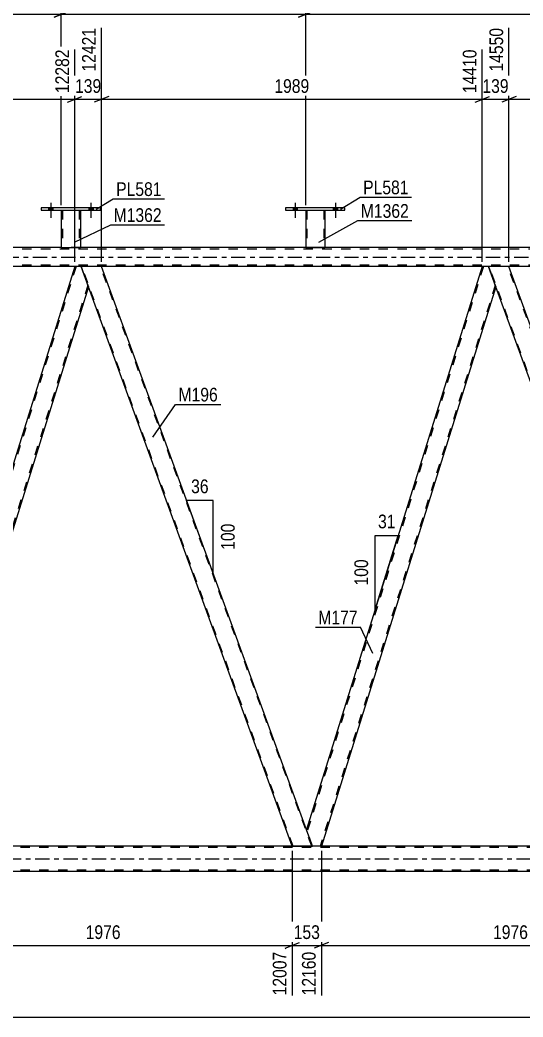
# Model space of a CAD drawing. Header units: millimetres. Extents: x 0 to 841, y 0 to 594.
# Drawn here: x 534.4 to 639.5, y 277.3 to 485.9 of the extents above; entities that cross this region are included whole.
import ezdxf

# ---------------------------------------------------------------- set-up
doc = ezdxf.new("R2010")
doc.units = ezdxf.units.MM
doc.linetypes.add('DXK_LINE_DOT2', pattern=[3.9198, 1.9599, -1.9599])
doc.linetypes.add('DXK_LINE_DOT3', pattern=[5.9187, 2.979, -0.9799, 0.9799, -0.9799])
doc.styles.add('Arial Narrow', font='ARIALN.TTF', dxfattribs={"height": 0.2})

# ---------------------------------------------------------------- blocks, each defined once
blk = doc.blocks.new('Part-318887657-3397 - 3259')
at = {"color": 7, "linetype": 'DXK_LINE_DOT2'}
for p, q in [((594.08, 446.1), (598.08, 446.1)), ((594.08, 446.09), (594.08, 446.1)), ((594.08, 446.1), (594.08, 446.09)), ((594.32, 446.1), (594.32, 438.25)), ((597.84, 446.1), (597.84, 438.25)), ((598.08, 446.1), (598.08, 446.09)), ((598.08, 446.09), (598.08, 446.1)), ((597.82, 438.25), (597.78, 438.25)), ((597.78, 438.25), (597.82, 438.25)), ((597.84, 438.25), (597.82, 438.25)), ((597.82, 438.25), (597.84, 438.25))]:
    blk.add_line(p, q, dxfattribs=at)
at = {"color": 2, "linetype": 'Continuous'}
for p, q in [((594.08, 446.09), (594.08, 438.25)), ((598.08, 446.09), (598.08, 438.25)), ((594.08, 438.25), (598.08, 438.25))]:
    blk.add_line(p, q, dxfattribs=at)
blk = doc.blocks.new('Bolt-318887657-3262 - 3259')
at = {"linetype": 'Continuous'}
for points in [[(540.36, 446.09), (541.24, 446.09), (541.24, 446.57), (540.36, 446.57)], [(548.76, 446.09), (549.64, 446.09), (549.64, 446.57), (548.76, 446.57)]]:
    blk.add_hatch(color=1, dxfattribs=at).paths.add_polyline_path(points)
at = {"color": 1, "linetype": 'Continuous'}
for p, q in [((540.36, 446.57), (540.36, 446.09)), ((540.8, 447.57), (540.8, 444.45)), ((541.24, 446.57), (541.24, 446.09)), ((548.76, 446.57), (548.76, 446.09)), ((549.2, 447.57), (549.2, 444.45)), ((549.64, 446.57), (549.64, 446.09))]:
    blk.add_line(p, q, dxfattribs=at)
blk = doc.blocks.new('Part-318887657-3392 - 3259')
at = {"color": 2, "linetype": 'Continuous'}
for p, q in [((589.88, 446.57), (589.88, 446.09)), ((602.28, 446.57), (589.88, 446.57)), ((602.28, 446.09), (602.28, 446.57)), ((589.88, 446.09), (602.28, 446.09))]:
    blk.add_line(p, q, dxfattribs=at)
blk = doc.blocks.new('Bolt-318887657-3343 - 3259')
at = {"linetype": 'Continuous'}
for points in [[(591.44, 446.09), (592.32, 446.09), (592.32, 446.57), (591.44, 446.57)], [(599.84, 446.09), (600.72, 446.09), (600.72, 446.57), (599.84, 446.57)]]:
    blk.add_hatch(color=1, dxfattribs=at).paths.add_polyline_path(points)
at = {"color": 1, "linetype": 'Continuous'}
for p, q in [((591.44, 446.57), (591.44, 446.09)), ((591.88, 447.57), (591.88, 444.45)), ((592.32, 446.57), (592.32, 446.09)), ((599.84, 446.57), (599.84, 446.09)), ((600.28, 447.57), (600.28, 444.45)), ((600.72, 446.57), (600.72, 446.09))]:
    blk.add_line(p, q, dxfattribs=at)
blk = doc.blocks.new('Bolt-318887657-3344 - 3259')
at = {"linetype": 'Continuous'}
for points in [[(591.44, 446.09), (592.32, 446.09), (592.32, 446.57), (591.44, 446.57)], [(599.84, 446.09), (600.72, 446.09), (600.72, 446.57), (599.84, 446.57)]]:
    blk.add_hatch(color=1, dxfattribs=at).paths.add_polyline_path(points)
at = {"color": 1, "linetype": 'Continuous'}
for p, q in [((591.44, 446.57), (591.44, 446.09)), ((591.88, 447.57), (591.88, 444.45)), ((592.32, 446.57), (592.32, 446.09)), ((599.84, 446.57), (599.84, 446.09)), ((600.28, 447.57), (600.28, 444.45)), ((600.72, 446.57), (600.72, 446.09))]:
    blk.add_line(p, q, dxfattribs=at)
blk = doc.blocks.new('Bolt-318887657-3347 - 3259')
at = {"linetype": 'Continuous'}
for points in [[(540.36, 446.09), (541.24, 446.09), (541.24, 446.57), (540.36, 446.57)], [(548.76, 446.09), (549.64, 446.09), (549.64, 446.57), (548.76, 446.57)]]:
    blk.add_hatch(color=1, dxfattribs=at).paths.add_polyline_path(points)
at = {"color": 1, "linetype": 'Continuous'}
for p, q in [((540.36, 446.57), (540.36, 446.09)), ((540.8, 447.57), (540.8, 444.45)), ((541.24, 446.57), (541.24, 446.09)), ((548.76, 446.57), (548.76, 446.09)), ((549.2, 447.57), (549.2, 444.45)), ((549.64, 446.57), (549.64, 446.09))]:
    blk.add_line(p, q, dxfattribs=at)
blk = doc.blocks.new('Part-318887657-3367 - 3259')
at = {"color": 2, "linetype": 'Continuous'}
for p, q in [((630.96, 434.25), (594.26, 316.5)), ((632.28, 434.25), (630.96, 434.25)), ((633.81, 430.05), (632.28, 434.25)), ((633.82, 430), (597.36, 313.03)), ((595.52, 313.03), (594.27, 316.45))]:
    blk.add_line(p, q, dxfattribs=at)
at = {"color": 7, "linetype": 'DXK_LINE_DOT2'}
for p, q in [((631.21, 434.25), (594.39, 316.13)), ((633.69, 430.37), (597.11, 313.03)), ((633.82, 430), (633.81, 430.05)), ((633.82, 430), (633.81, 430.05)), ((594.26, 316.5), (594.27, 316.45)), ((597.36, 313.03), (595.52, 313.03))]:
    blk.add_line(p, q, dxfattribs=at)
blk = doc.blocks.new('Part-318887657-3432 - 3259')
at = {"color": 2, "linetype": 'Continuous'}
for p, q in [((538.8, 446.57), (538.8, 446.09)), ((551.2, 446.57), (538.8, 446.57)), ((551.2, 446.09), (551.2, 446.57)), ((538.8, 446.09), (551.2, 446.09))]:
    blk.add_line(p, q, dxfattribs=at)
blk = doc.blocks.new('Part-318887657-3437 - 3259')
at = {"color": 7, "linetype": 'DXK_LINE_DOT2'}
for p, q in [((543, 446.1), (547, 446.1)), ((543, 446.09), (543, 446.1)), ((543, 446.1), (543, 446.09)), ((543.24, 446.1), (543.24, 438.25)), ((546.76, 446.1), (546.76, 438.25)), ((547, 446.1), (547, 446.09)), ((547, 446.09), (547, 446.1)), ((546.7, 438.25), (546.74, 438.25)), ((546.7, 438.25), (546.74, 438.25)), ((546.74, 438.25), (546.76, 438.25)), ((546.74, 438.25), (546.76, 438.25))]:
    blk.add_line(p, q, dxfattribs=at)
at = {"color": 2, "linetype": 'Continuous'}
for p, q in [((543, 446.09), (543, 438.25)), ((547, 446.09), (547, 438.25)), ((543, 438.25), (547, 438.25))]:
    blk.add_line(p, q, dxfattribs=at)
blk = doc.blocks.new('Part-318887657-3673 - 3259')
at = {"color": 7, "linetype": 'DXK_LINE_DOT2'}
for p, q in [((546.08, 434.25), (509.26, 316.13)), ((548.55, 430.37), (511.98, 313.03)), ((548.69, 430), (548.67, 430.05)), ((548.69, 430), (548.67, 430.05)), ((509.54, 317.85), (509.12, 316.5)), ((513.73, 317.85), (512.23, 313.03)), ((510.39, 313.03), (509.12, 316.5)), ((512.23, 313.03), (510.39, 313.03))]:
    blk.add_line(p, q, dxfattribs=at)
at = {"color": 2, "linetype": 'Continuous'}
for p, q in [((545.82, 434.25), (509.54, 317.85)), ((547.14, 434.25), (545.82, 434.25)), ((548.67, 430.05), (547.14, 434.25)), ((548.69, 430), (513.73, 317.85))]:
    blk.add_line(p, q, dxfattribs=at)
blk = doc.blocks.new('Part-318887657-3667 - 3259')
at = {"color": 2, "linetype": 'Continuous'}
for p, q in [((543, 438.25), (495.92, 438.25)), ((716.15, 438.25), (547, 438.25)), ((545.82, 434.25), (466.26, 434.25)), ((630.96, 434.25), (551.4, 434.25)), ((716.09, 434.25), (636.53, 434.25))]:
    blk.add_line(p, q, dxfattribs=at)
at = {"color": 7, "linetype": 'DXK_LINE_DOT2'}
for p, q in [((547, 438.25), (543, 438.25)), ((775.9, 437.93), (69.47, 437.93)), ((775.9, 434.57), (69.47, 434.57)), ((551.4, 434.25), (545.82, 434.25)), ((636.53, 434.25), (630.96, 434.25))]:
    blk.add_line(p, q, dxfattribs=at)
at = {"color": 7, "linetype": 'DXK_LINE_DOT3'}
blk.add_line((69.47, 436.25), (775.9, 436.25), dxfattribs=at)
blk = doc.blocks.new('Part-318887657-3550 - 3259')
at = {"color": 2, "linetype": 'Continuous'}
for p, q in [((671.94, 313.03), (516.87, 313.03)), ((671.94, 307.75), (516.87, 307.75))]:
    blk.add_line(p, q, dxfattribs=at)
at = {"color": 7, "linetype": 'DXK_LINE_DOT2'}
for p, q in [((787.3, 312.79), (111.76, 312.79)), ((787.3, 307.99), (111, 307.99))]:
    blk.add_line(p, q, dxfattribs=at)
at = {"color": 7, "linetype": 'DXK_LINE_DOT3'}
blk.add_line((111.38, 310.39), (787.3, 310.39), dxfattribs=at)
blk = doc.blocks.new('Part-318887657-3597 - 3259')
at = {"color": 2, "linetype": 'Continuous'}
for p, q in [((636.53, 434.25), (632.28, 434.25)), ((678.9, 317.85), (636.53, 434.25)), ((674.64, 317.85), (633.81, 430.05))]:
    blk.add_line(p, q, dxfattribs=at)
at = {"color": 7, "linetype": 'DXK_LINE_DOT2'}
for p, q in [((632.28, 434.25), (633.81, 430.05)), ((676.57, 313.03), (632.45, 434.25)), ((680.48, 313.03), (636.36, 434.25)), ((676.4, 313.03), (674.64, 317.85)), ((680.65, 313.03), (678.9, 317.85)), ((680.65, 313.03), (676.4, 313.03))]:
    blk.add_line(p, q, dxfattribs=at)
blk = doc.blocks.new('Part-318887657-3678 - 3259')
at = {"color": 2, "linetype": 'Continuous'}
for p, q in [((551.4, 434.25), (547.14, 434.25)), ((594.27, 316.45), (551.4, 434.25)), ((591.26, 313.03), (548.67, 430.05))]:
    blk.add_line(p, q, dxfattribs=at)
at = {"color": 7, "linetype": 'DXK_LINE_DOT2'}
for p, q in [((547.14, 434.25), (548.67, 430.05)), ((591.43, 313.03), (547.31, 434.25)), ((595.35, 313.03), (551.23, 434.25)), ((595.52, 313.03), (594.27, 316.45)), ((591.26, 313.03), (595.52, 313.03))]:
    blk.add_line(p, q, dxfattribs=at)
blk = doc.blocks.new('StraightDimension-318887657-4003 - 3259')
at = {"color": 7, "linetype": 'Continuous'}
for p, q in [((543, 447.1), (543, 497.48)), ((594.08, 447.1), (594.08, 497.48)), ((544.5, 487.64), (541.5, 486.44)), ((543, 487.04), (594.08, 487.04)), ((592.58, 486.44), (595.58, 487.64))]:
    blk.add_line(p, q, dxfattribs=at)
at = {"color": 0, "linetype": 'Continuous'}
blk.add_wipeout([(593.48, 498.08), (589.28, 498.08), (589.28, 487.74), (593.48, 487.74)], dxfattribs=at)
at = {"color": 0}
blk.add_wipeout([(572.79, 487.79), (572.79, 491.99), (564.28, 491.99), (564.28, 487.79)], dxfattribs=at)
at = {"color": 3, "linetype": 'Continuous', "style": 'Arial Narrow'}
blk.add_text('13488', height=2.863, rotation=90.0002, dxfattribs=at).set_placement((592.88, 488.34))
at = {"color": 3, "style": 'Arial Narrow'}
blk.add_text('1277', height=2.863, dxfattribs=at).set_placement((564.88, 488.39))
blk = doc.blocks.new('StraightDimension-318887657-3993 - 3259')
at = {"color": 7, "linetype": 'Continuous'}
for p, q in [((594.08, 447.1), (594.08, 497.48)), ((645.16, 447.1), (645.16, 497.48)), ((595.58, 487.64), (592.58, 486.44)), ((594.08, 487.04), (645.16, 487.04)), ((643.66, 486.44), (646.66, 487.64))]:
    blk.add_line(p, q, dxfattribs=at)
at = {"color": 0, "linetype": 'Continuous'}
blk.add_wipeout([(644.56, 498.08), (640.36, 498.08), (640.36, 487.74), (644.56, 487.74)], dxfattribs=at)
at = {"color": 0}
blk.add_wipeout([(623.87, 487.79), (623.87, 491.99), (615.36, 491.99), (615.36, 487.79)], dxfattribs=at)
at = {"color": 3, "linetype": 'Continuous', "style": 'Arial Narrow'}
blk.add_text('14765', height=2.863, rotation=90.0002, dxfattribs=at).set_placement((643.96, 488.34))
at = {"color": 3, "style": 'Arial Narrow'}
blk.add_text('1277', height=2.863, dxfattribs=at).set_placement((615.96, 488.39))
blk = doc.blocks.new('StraightDimension-318887657-4013 - 3259')
at = {"color": 7, "linetype": 'Continuous'}
for p, q in [((491.92, 447.1), (491.92, 497.48)), ((543, 447.1), (543, 497.48)), ((493.42, 487.64), (490.42, 486.44)), ((491.92, 487.04), (543, 487.04)), ((541.5, 486.44), (544.5, 487.64))]:
    blk.add_line(p, q, dxfattribs=at)
at = {"color": 0, "linetype": 'Continuous'}
blk.add_wipeout([(542.4, 498.08), (538.2, 498.08), (538.2, 487.74), (542.4, 487.74)], dxfattribs=at)
at = {"color": 0}
blk.add_wipeout([(521.71, 487.79), (521.71, 491.99), (513.2, 491.99), (513.2, 487.79)], dxfattribs=at)
at = {"color": 3, "linetype": 'Continuous', "style": 'Arial Narrow'}
blk.add_text('12211', height=2.863, rotation=90.0002, dxfattribs=at).set_placement((541.8, 488.34))
at = {"color": 3, "style": 'Arial Narrow'}
blk.add_text('1277', height=2.863, dxfattribs=at).set_placement((513.8, 488.39))
blk = doc.blocks.new('StraightDimension-318887657-4603 - 3259')
at = {"color": 7, "linetype": 'Continuous'}
for p, q in [((512.23, 312.03), (512.23, 281.83)), ((591.26, 312.03), (591.26, 281.83)), ((513.73, 292.87), (510.73, 291.67)), ((512.23, 292.27), (591.26, 292.27)), ((589.76, 291.67), (592.76, 292.87))]:
    blk.add_line(p, q, dxfattribs=at)
at = {"color": 0}
blk.add_wipeout([(556, 293.02), (556, 297.22), (547.49, 297.22), (547.49, 293.02)], dxfattribs=at)
at = {"color": 0, "linetype": 'Continuous'}
blk.add_wipeout([(590.66, 291.57), (586.46, 291.57), (586.46, 281.23), (590.66, 281.23)], dxfattribs=at)
at = {"color": 3, "style": 'Arial Narrow'}
blk.add_text('1976', height=2.863, dxfattribs=at).set_placement((548.09, 293.62))
at = {"color": 3, "linetype": 'Continuous', "style": 'Arial Narrow'}
blk.add_text('12007', height=2.863, rotation=90.0002, dxfattribs=at).set_placement((590.06, 281.83))
blk = doc.blocks.new('StraightDimension-318887657-4220 - 3259')
at = {"color": 7, "linetype": 'Continuous'}
for p, q in [((636.53, 435.25), (636.53, 484.19)), ((716.09, 435.25), (716.09, 479.69)), ((638.03, 469.85), (635.03, 468.65)), ((714.59, 468.65), (717.59, 469.85)), ((636.53, 469.25), (716.09, 469.25))]:
    blk.add_line(p, q, dxfattribs=at)
at = {"color": 0, "linetype": 'Continuous'}
blk.add_wipeout([(715.49, 480.29), (711.29, 480.29), (711.29, 469.95), (715.49, 469.95)], dxfattribs=at)
at = {"color": 0}
blk.add_wipeout([(680.57, 470), (680.57, 474.2), (672.06, 474.2), (672.06, 470)], dxfattribs=at)
at = {"color": 3, "linetype": 'Continuous', "style": 'Arial Narrow'}
blk.add_text('16539', height=2.863, rotation=90.0002, dxfattribs=at).set_placement((714.89, 470.55))
at = {"color": 3, "style": 'Arial Narrow'}
blk.add_text('1989', height=2.863, dxfattribs=at).set_placement((672.66, 470.6))
blk = doc.blocks.new('StraightDimension-318887657-4239 - 3259')
at = {"color": 7, "linetype": 'Continuous'}
for p, q in [((636.53, 435.25), (636.53, 484.19)), ((630.96, 435.25), (630.96, 479.69)), ((629.46, 468.65), (632.46, 469.85)), ((638.03, 469.85), (635.03, 468.65)), ((630.96, 469.25), (636.53, 469.25))]:
    blk.add_line(p, q, dxfattribs=at)
at = {"color": 0}
blk.add_wipeout([(637.09, 470), (637.09, 474.2), (630.4, 474.2), (630.4, 470)], dxfattribs=at)
at = {"color": 0, "linetype": 'Continuous'}
blk.add_wipeout([(635.93, 484.79), (631.73, 484.79), (631.73, 474.45), (635.93, 474.45)], dxfattribs=at)
at = {"color": 3, "linetype": 'Continuous', "style": 'Arial Narrow'}
blk.add_text('14550', height=2.863, rotation=90.0002, dxfattribs=at).set_placement((635.33, 475.05))
at = {"color": 3, "style": 'Arial Narrow'}
blk.add_text('139', height=2.863, dxfattribs=at).set_placement((631, 470.6))
blk = doc.blocks.new('StraightDimension-318887657-4391 - 3259')
at = {"color": 7, "linetype": 'Continuous'}
for p, q in [((466.26, 435.25), (466.26, 484.19)), ((545.82, 435.25), (545.82, 479.69)), ((467.76, 469.85), (464.76, 468.65)), ((544.32, 468.65), (547.32, 469.85)), ((466.26, 469.25), (545.82, 469.25))]:
    blk.add_line(p, q, dxfattribs=at)
at = {"color": 0, "linetype": 'Continuous'}
blk.add_wipeout([(545.22, 480.29), (541.02, 480.29), (541.02, 469.95), (545.22, 469.95)], dxfattribs=at)
at = {"color": 0}
blk.add_wipeout([(510.3, 470), (510.3, 474.2), (501.79, 474.2), (501.79, 470)], dxfattribs=at)
at = {"color": 3, "linetype": 'Continuous', "style": 'Arial Narrow'}
blk.add_text('12282', height=2.863, rotation=90.0002, dxfattribs=at).set_placement((544.62, 470.55))
at = {"color": 3, "style": 'Arial Narrow'}
blk.add_text('1989', height=2.863, dxfattribs=at).set_placement((502.39, 470.6))
blk = doc.blocks.new('StraightDimension-318887657-4410 - 3259')
at = {"color": 7, "linetype": 'Continuous'}
for p, q in [((551.4, 435.25), (551.4, 484.19)), ((545.82, 435.25), (545.82, 479.69)), ((544.32, 468.65), (547.32, 469.85)), ((552.9, 469.85), (549.9, 468.65)), ((545.82, 469.25), (551.4, 469.25))]:
    blk.add_line(p, q, dxfattribs=at)
at = {"color": 0}
blk.add_wipeout([(551.95, 470), (551.95, 474.2), (545.27, 474.2), (545.27, 470)], dxfattribs=at)
at = {"color": 0, "linetype": 'Continuous'}
blk.add_wipeout([(550.8, 484.79), (546.6, 484.79), (546.6, 474.45), (550.8, 474.45)], dxfattribs=at)
at = {"color": 3, "linetype": 'Continuous', "style": 'Arial Narrow'}
blk.add_text('12421', height=2.863, rotation=90.0002, dxfattribs=at).set_placement((550.2, 475.05))
at = {"color": 3, "style": 'Arial Narrow'}
blk.add_text('139', height=2.863, dxfattribs=at).set_placement((545.87, 470.6))
blk = doc.blocks.new('StraightDimension-318887657-4429 - 3259')
at = {"color": 7, "linetype": 'Continuous'}
for p, q in [((551.4, 435.25), (551.4, 484.19)), ((630.96, 435.25), (630.96, 479.69)), ((552.9, 469.85), (549.9, 468.65)), ((629.46, 468.65), (632.46, 469.85)), ((551.4, 469.25), (630.96, 469.25))]:
    blk.add_line(p, q, dxfattribs=at)
at = {"color": 0, "linetype": 'Continuous'}
blk.add_wipeout([(630.36, 480.29), (626.16, 480.29), (626.16, 469.95), (630.36, 469.95)], dxfattribs=at)
at = {"color": 0}
blk.add_wipeout([(595.43, 470), (595.43, 474.2), (586.92, 474.2), (586.92, 470)], dxfattribs=at)
at = {"color": 3, "linetype": 'Continuous', "style": 'Arial Narrow'}
blk.add_text('14410', height=2.863, rotation=90.0002, dxfattribs=at).set_placement((629.76, 470.55))
at = {"color": 3, "style": 'Arial Narrow'}
blk.add_text('1989', height=2.863, dxfattribs=at).set_placement((587.52, 470.6))
blk = doc.blocks.new('StraightDimension-318887657-4473 - 3259')
at = {"color": 7, "linetype": 'Continuous'}
blk.add_line((58.61, 277.29), (798.16, 277.29), dxfattribs=at)
blk = doc.blocks.new('StraightDimension-318887657-4565 - 3259')
at = {"color": 7, "linetype": 'Continuous'}
for p, q in [((597.36, 312.03), (597.36, 281.83)), ((676.4, 312.03), (676.4, 281.83)), ((598.86, 292.87), (595.86, 291.67)), ((597.36, 292.27), (676.4, 292.27)), ((674.9, 291.67), (677.9, 292.87))]:
    blk.add_line(p, q, dxfattribs=at)
at = {"color": 0}
blk.add_wipeout([(641.14, 293.02), (641.14, 297.22), (632.62, 297.22), (632.62, 293.02)], dxfattribs=at)
at = {"color": 0, "linetype": 'Continuous'}
blk.add_wipeout([(675.8, 291.57), (671.6, 291.57), (671.6, 281.23), (675.8, 281.23)], dxfattribs=at)
at = {"color": 3, "style": 'Arial Narrow'}
blk.add_text('1976', height=2.863, dxfattribs=at).set_placement((633.22, 293.62))
at = {"color": 3, "linetype": 'Continuous', "style": 'Arial Narrow'}
blk.add_text('14136', height=2.863, rotation=90.0002, dxfattribs=at).set_placement((675.2, 281.83))
blk = doc.blocks.new('StraightDimension-318887657-4584 - 3259')
at = {"color": 7, "linetype": 'Continuous'}
for p, q in [((591.26, 312.03), (591.26, 281.83)), ((597.36, 312.03), (597.36, 281.83)), ((589.76, 291.67), (592.76, 292.87)), ((591.26, 292.27), (597.36, 292.27)), ((598.86, 292.87), (595.86, 291.67))]:
    blk.add_line(p, q, dxfattribs=at)
at = {"color": 0}
blk.add_wipeout([(597.66, 293.02), (597.66, 297.22), (590.97, 297.22), (590.97, 293.02)], dxfattribs=at)
at = {"color": 0, "linetype": 'Continuous'}
blk.add_wipeout([(596.76, 291.57), (592.56, 291.57), (592.56, 281.23), (596.76, 281.23)], dxfattribs=at)
at = {"color": 3, "style": 'Arial Narrow'}
blk.add_text('153', height=2.863, dxfattribs=at).set_placement((591.57, 293.62))
at = {"color": 3, "linetype": 'Continuous', "style": 'Arial Narrow'}
blk.add_text('12160', height=2.863, rotation=90.0002, dxfattribs=at).set_placement((596.16, 281.83))
blk = doc.blocks.new('AngleDimension-318887657-4820 - 3259')
at = {"color": 7, "linetype": 'Continuous'}
for p, q in [((571.9, 377.94), (569.19, 385.37)), ((574.73, 385.37), (569.19, 385.37)), ((574.73, 370.15), (569.19, 385.37)), ((574.73, 370.15), (574.73, 385.37))]:
    blk.add_line(p, q, dxfattribs=at)
at = {"color": 0}
for points in [[(574.39, 386.27), (574.39, 390.47), (569.53, 390.47), (569.53, 386.27)], [(579.83, 381.1), (575.63, 381.1), (575.63, 374.42), (579.83, 374.42)]]:
    blk.add_wipeout(points, dxfattribs=at)
at = {"color": 3, "style": 'Arial Narrow'}
blk.add_text('36', height=2.863, dxfattribs=at).set_placement((570.13, 386.87))
blk.add_text('100', height=2.863, rotation=90.0002, dxfattribs=at).set_placement((579.23, 375.02))
blk = doc.blocks.new('AngleDimension-318887657-4834 - 3259')
at = {"color": 7, "linetype": 'Continuous'}
for p, q in [((608.61, 378.02), (613.43, 378.02)), ((608.61, 362.56), (613.43, 378.02)), ((608.61, 362.56), (608.61, 378.02)), ((610.68, 369.18), (613.43, 378.02))]:
    blk.add_line(p, q, dxfattribs=at)
at = {"color": 0}
for points in [[(613.45, 378.92), (613.45, 383.12), (608.59, 383.12), (608.59, 378.92)], [(607.71, 373.63), (603.51, 373.63), (603.51, 366.95), (607.71, 366.95)]]:
    blk.add_wipeout(points, dxfattribs=at)
at = {"color": 3, "style": 'Arial Narrow'}
blk.add_text('31', height=2.863, dxfattribs=at).set_placement((609.19, 379.52))
blk.add_text('100', height=2.863, rotation=90.0002, dxfattribs=at).set_placement((607.11, 367.55))
blk = doc.blocks.new('Mark-318887657-3428 - 3259')
at = {"color": 0}
blk.add_wipeout([(563.97, 449.03), (563.97, 452.03), (554.46, 452.03), (554.46, 449.03)], dxfattribs=at)
blk.add_wipeout([(563.97, 449.03), (563.97, 452.03), (554.46, 452.03), (554.46, 449.03)], dxfattribs=at)
at = {"color": 30, "linetype": 'Continuous'}
for p, q in [((550.27, 446.28), (553.86, 448.43)), ((553.86, 448.43), (564.57, 448.43))]:
    blk.add_line(p, q, dxfattribs=at)
at = {"color": 3, "style": 'Arial Narrow'}
blk.add_text('PL581', height=2.863, dxfattribs=at).set_placement((554.46, 449.03))
blk = doc.blocks.new('Mark-318887657-3363 - 3259')
at = {"color": 0}
blk.add_wipeout([(604.92, 359.43), (604.92, 362.43), (596.7, 362.43), (596.7, 359.43)], dxfattribs=at)
blk.add_wipeout([(604.92, 359.43), (604.92, 362.43), (596.7, 362.43), (596.7, 359.43)], dxfattribs=at)
at = {"color": 30, "linetype": 'Continuous'}
for p in [(596.1, 358.83), (608.11, 353.31)]:
    blk.add_line(p, (605.52, 358.83), dxfattribs=at)
at = {"color": 3, "style": 'Arial Narrow'}
blk.add_text('M177', height=2.863, dxfattribs=at).set_placement((596.7, 359.43))
blk = doc.blocks.new('Mark-318887657-3388 - 3259')
at = {"color": 0}
blk.add_wipeout([(615.59, 449.39), (615.59, 452.39), (606.08, 452.39), (606.08, 449.39)], dxfattribs=at)
blk.add_wipeout([(615.59, 449.39), (615.59, 452.39), (606.08, 452.39), (606.08, 449.39)], dxfattribs=at)
at = {"color": 30, "linetype": 'Continuous'}
for p, q in [((601.36, 446.26), (605.48, 448.79)), ((605.48, 448.79), (616.19, 448.79))]:
    blk.add_line(p, q, dxfattribs=at)
at = {"color": 3, "style": 'Arial Narrow'}
blk.add_text('PL581', height=2.863, dxfattribs=at).set_placement((606.08, 449.39))
blk = doc.blocks.new('Mark-318887657-3393 - 3259')
at = {"color": 0}
blk.add_wipeout([(615.64, 444.47), (615.64, 447.47), (605.59, 447.47), (605.59, 444.47)], dxfattribs=at)
blk.add_wipeout([(615.64, 444.47), (615.64, 447.47), (605.59, 447.47), (605.59, 444.47)], dxfattribs=at)
at = {"color": 30, "linetype": 'Continuous'}
for p, q in [((596.85, 439.36), (604.99, 443.87)), ((604.99, 443.87), (616.24, 443.87))]:
    blk.add_line(p, q, dxfattribs=at)
at = {"color": 3, "style": 'Arial Narrow'}
blk.add_text('M1362', height=2.863, dxfattribs=at).set_placement((605.59, 444.47))
blk = doc.blocks.new('Mark-318887657-3433 - 3259')
at = {"color": 0}
blk.add_wipeout([(563.98, 443.6), (563.98, 446.6), (553.93, 446.6), (553.93, 443.6)], dxfattribs=at)
blk.add_wipeout([(563.98, 443.6), (563.98, 446.6), (553.93, 446.6), (553.93, 443.6)], dxfattribs=at)
at = {"color": 30, "linetype": 'Continuous'}
for p, q in [((545.77, 439.36), (553.33, 443)), ((553.33, 443), (564.58, 443))]:
    blk.add_line(p, q, dxfattribs=at)
at = {"color": 3, "style": 'Arial Narrow'}
blk.add_text('M1362', height=2.863, dxfattribs=at).set_placement((553.93, 443.6))
blk = doc.blocks.new('Mark-318887657-3674 - 3259')
at = {"color": 0}
blk.add_wipeout([(575.71, 406.05), (575.71, 409.05), (567.49, 409.05), (567.49, 406.05)], dxfattribs=at)
blk.add_wipeout([(575.71, 406.05), (575.71, 409.05), (567.49, 409.05), (567.49, 406.05)], dxfattribs=at)
at = {"color": 30, "linetype": 'Continuous'}
for p, q in [((562.16, 398.57), (566.89, 405.45)), ((566.89, 405.45), (576.31, 405.45))]:
    blk.add_line(p, q, dxfattribs=at)
at = {"color": 3, "style": 'Arial Narrow'}
blk.add_text('M196', height=2.863, dxfattribs=at).set_placement((567.49, 406.05))

msp = doc.modelspace()

# ---------------------------------------------------------------- block references
for name in ['Part-318887657-3432 - 3259', 'Bolt-318887657-3262 - 3259', 'Bolt-318887657-3347 - 3259', 'Part-318887657-3392 - 3259', 'Bolt-318887657-3343 - 3259', 'Bolt-318887657-3344 - 3259', 'Part-318887657-3437 - 3259', 'Part-318887657-3397 - 3259', 'Part-318887657-3667 - 3259', 'Part-318887657-3673 - 3259', 'Part-318887657-3678 - 3259', 'Part-318887657-3367 - 3259', 'Part-318887657-3597 - 3259', 'Part-318887657-3550 - 3259']:
    msp.add_blockref(name, (0, 0))

# ---------------------------------------------------------------- next in the draw order: block references
for name in ['StraightDimension-318887657-4003 - 3259', 'StraightDimension-318887657-4603 - 3259']:
    msp.add_blockref(name, (0, 0))

# ---------------------------------------------------------------- next in the draw order: block references
for name in ['StraightDimension-318887657-4013 - 3259', 'StraightDimension-318887657-3993 - 3259', 'StraightDimension-318887657-4473 - 3259']:
    msp.add_blockref(name, (0, 0))

# ---------------------------------------------------------------- next in the draw order: block references
for name in ['StraightDimension-318887657-4391 - 3259', 'StraightDimension-318887657-4220 - 3259', 'Mark-318887657-3674 - 3259', 'AngleDimension-318887657-4820 - 3259', 'AngleDimension-318887657-4834 - 3259', 'StraightDimension-318887657-4565 - 3259']:
    msp.add_blockref(name, (0, 0))

# ---------------------------------------------------------------- next in the draw order: block references
for name in ['StraightDimension-318887657-4410 - 3259', 'StraightDimension-318887657-4239 - 3259', 'Mark-318887657-3363 - 3259', 'StraightDimension-318887657-4584 - 3259']:
    msp.add_blockref(name, (0, 0))

# ---------------------------------------------------------------- next in the draw order: block references
msp.add_blockref('StraightDimension-318887657-4429 - 3259', (0, 0))

# ---------------------------------------------------------------- next in the draw order: block references
for name in ['Mark-318887657-3428 - 3259', 'Mark-318887657-3388 - 3259']:
    msp.add_blockref(name, (0, 0))

# ---------------------------------------------------------------- next in the draw order: block references
for name in ['Mark-318887657-3433 - 3259', 'Mark-318887657-3393 - 3259']:
    msp.add_blockref(name, (0, 0))

doc.saveas('drawing.dxf')
